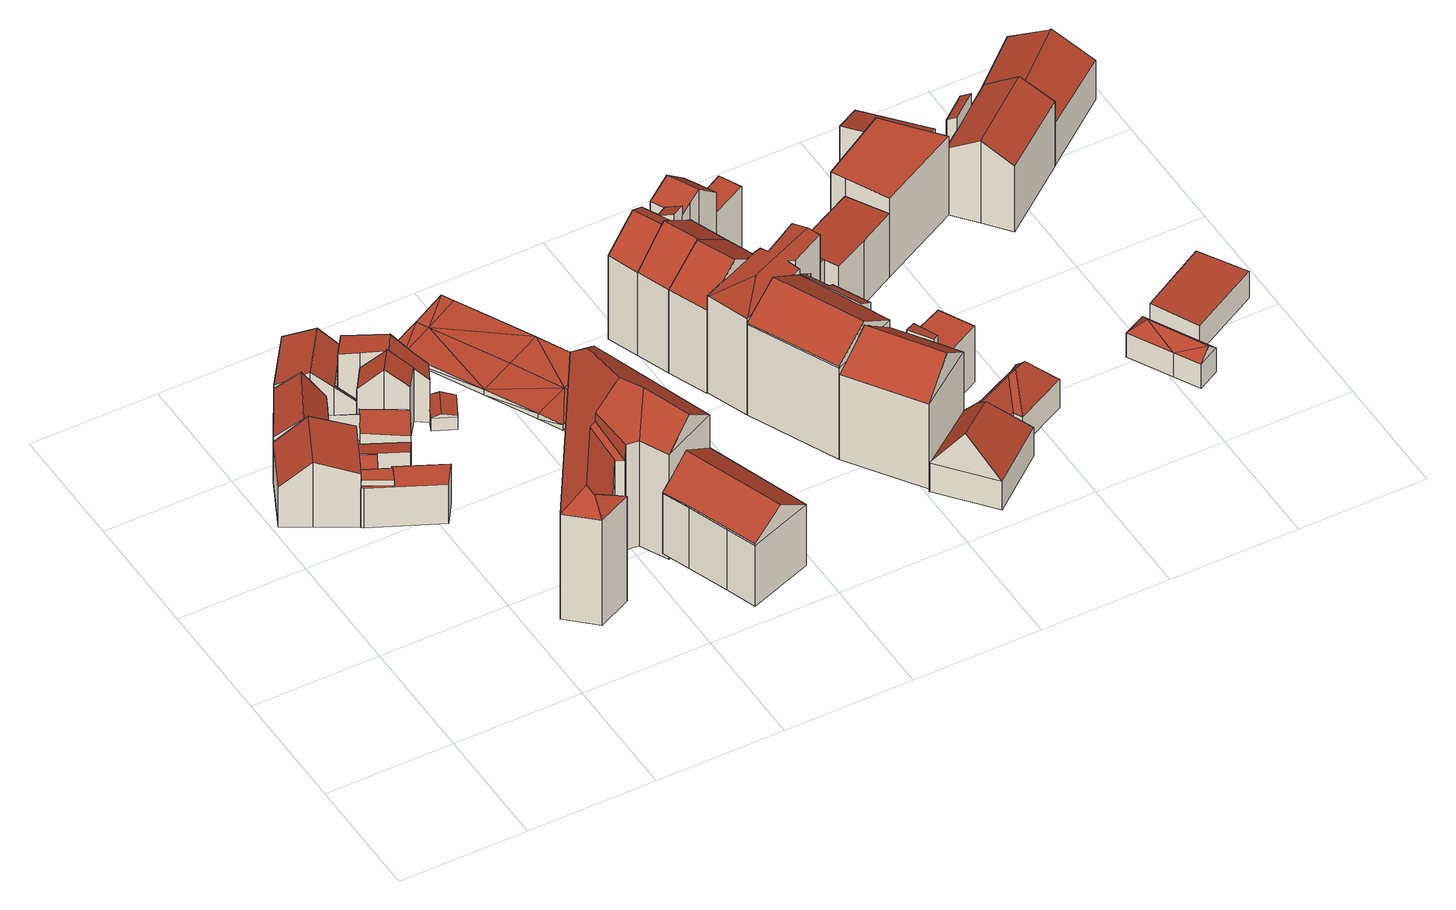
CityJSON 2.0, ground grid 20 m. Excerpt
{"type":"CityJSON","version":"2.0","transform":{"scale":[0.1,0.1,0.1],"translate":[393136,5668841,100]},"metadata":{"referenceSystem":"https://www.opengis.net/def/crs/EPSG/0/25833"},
"CityObjects":{
"building1":{"type":"Building","attributes":{"Gemeindeschluessel":14627140,"Geometrietyp2DReferenz":"3000","function":"31001_9998","roofType":"9999"},"children":["building1-1","building1-2","building1-3","building1-4"]},
"building1-1":{"type":"BuildingPart","attributes":{"Dachtyp_tdc":"tdcPolyFlatRoof","Dachneigung":0,"QualitaetDacherkennung":2,"Geometrietyp2DReferenz":"3000","roofType":"1000","measuredHeight":7.24},"parents":["building1"],"geometry":[{"type":"MultiSurface","lod":"2","boundaries":[[[0,1,2,3]],[[4,5,6,7]],[[5,8,9,6]],[[8,10,11,9]],[[10,0,3,11]],[[10,8,5,4,12,13,1,0]],[[3,2,14,15,7,6,9,11]],[[14,2,1,13]],[[15,14,13,12]],[[7,15,12,4]]],"semantics":{"surfaces":[{"type":"WallSurface"},{"type":"RoofSurface"},{"type":"GroundSurface"},{"type":"ClosureSurface"}],"values":[0,0,0,0,0,1,2,3,3,3]}}]},
"building1-2":{"type":"BuildingPart","attributes":{"Dachtyp_tdc":"tdcGableRoof","Dachneigung":17.46,"QualitaetDacherkennung":54,"Geometrietyp2DReferenz":"3000","roofType":"3100","measuredHeight":11.96},"parents":["building1"],"geometry":[{"type":"MultiSurface","lod":"2","boundaries":[[[16,17,18,2,1]],[[17,19,20,18]],[[19,21,22,20]],[[21,23,24,22]],[[23,25,26,27,24]],[[28,29,30,31,32,33]],[[23,21,19,17]],[[17,16,29,28,25,23]],[[31,14,2,18,20,22,24,27,32]],[[1,13,34,30,29,16]],[[1,2,14,13]],[[14,31,30,34,13]],[[33,26,25,28]],[[33,32,27,26]]],"semantics":{"surfaces":[{"type":"WallSurface"},{"type":"RoofSurface"},{"type":"GroundSurface"},{"type":"ClosureSurface"}],"values":[0,0,0,0,0,0,1,1,2,0,3,3,0,3]}}]},
"building1-3":{"type":"BuildingPart","attributes":{"Dachtyp_tdc":"tdcPolyFlatRoof","Dachneigung":24.38,"QualitaetDacherkennung":27,"Geometrietyp2DReferenz":"3000","roofType":"2100","measuredHeight":4.62},"parents":["building1"],"geometry":[{"type":"MultiSurface","lod":"2","boundaries":[[[26,35,36,27]],[[35,37,38,36]],[[37,33,32,38]],[[37,35,26,33]],[[32,27,36,38]],[[27,32,33,26]]],"semantics":{"surfaces":[{"type":"WallSurface"},{"type":"RoofSurface"},{"type":"GroundSurface"},{"type":"ClosureSurface"}],"values":[0,0,0,1,2,3]}}]},
"building1-4":{"type":"BuildingPart","attributes":{"Dachtyp_tdc":"tdcPolyFlatRoof","Dachneigung":0,"QualitaetDacherkennung":4,"Geometrietyp2DReferenz":"3000","roofType":"1000","measuredHeight":8.22},"parents":["building1"],"geometry":[{"type":"MultiSurface","lod":"2","boundaries":[[[30,39,4,7,31]],[[34,40,39,30]],[[31,7,15,14]],[[12,4,39,40]],[[12,15,7,4]],[[13,12,40,34]],[[13,14,15,12]],[[14,13,34,30,31]]],"semantics":{"surfaces":[{"type":"WallSurface"},{"type":"RoofSurface"},{"type":"GroundSurface"},{"type":"ClosureSurface"}],"values":[0,1,2,0,3,0,3,3]}}]},
"building2":{"type":"Building","attributes":{"Gemeindeschluessel":14627140,"Geometrietyp2DReferenz":"3000","function":"31001_9998","roofType":"9999"},"children":["building2-1","building2-2","building2-3","building2-4"]},
"building2-1":{"type":"BuildingPart","attributes":{"Dachtyp_tdc":"tdcPolyFlatRoof","Dachneigung":9.77,"QualitaetDacherkennung":49,"Geometrietyp2DReferenz":"3000","roofType":"2100","measuredHeight":3.52},"parents":["building2"],"geometry":[{"type":"MultiSurface","lod":"2","boundaries":[[[41,42,43,44]],[[42,45,46,43]],[[45,47,48,46]],[[49,41,44,50,51]],[[49,52,47,45,42,41]],[[44,43,46,48,50]],[[51,52,49]],[[50,48,47,52,51]]],"semantics":{"surfaces":[{"type":"WallSurface"},{"type":"RoofSurface"},{"type":"GroundSurface"},{"type":"ClosureSurface"}],"values":[0,0,0,0,1,2,0,3]}}]},
"building2-2":{"type":"BuildingPart","attributes":{"Dachtyp_tdc":"tdcPolyFlatRoof","Dachneigung":42.64,"QualitaetDacherkennung":54,"Geometrietyp2DReferenz":"3000","roofType":"2100","measuredHeight":4.73},"parents":["building2"],"geometry":[{"type":"MultiSurface","lod":"2","boundaries":[[[53,51,50,54]],[[55,56,57,48,47]],[[55,52,51,53,56]],[[57,54,50,48]],[[53,54,57,56]],[[47,52,55]],[[48,50,51,52,47]]],"semantics":{"surfaces":[{"type":"WallSurface"},{"type":"RoofSurface"},{"type":"GroundSurface"},{"type":"ClosureSurface"}],"values":[0,0,1,2,3,0,3]}}]},
"building2-3":{"type":"BuildingPart","attributes":{"Dachtyp_tdc":"tdcPolyFlatRoof","Dachneigung":10.28,"QualitaetDacherkennung":64,"Geometrietyp2DReferenz":"3000","roofType":"2100","measuredHeight":3.56},"parents":["building2"],"geometry":[{"type":"MultiSurface","lod":"2","boundaries":[[[58,59,60,61]],[[59,62,63,60]],[[64,65,66,67]],[[65,58,61,66]],[[65,64,62,59,58]],[[61,60,63,67,66]],[[64,67,63,62]]],"semantics":{"surfaces":[{"type":"WallSurface"},{"type":"RoofSurface"},{"type":"GroundSurface"},{"type":"ClosureSurface"}],"values":[0,0,0,0,1,2,3]}}]},
"building2-4":{"type":"BuildingPart","attributes":{"Dachtyp_tdc":"tdcGableRoof","Dachneigung":52.67,"QualitaetDacherkennung":51,"Geometrietyp2DReferenz":"3000","roofType":"3100","measuredHeight":10.28},"parents":["building2"],"geometry":[{"type":"MultiSurface","lod":"2","boundaries":[[[68,69,70,63,62]],[[69,71,72,70]],[[71,73,74,72]],[[73,75,76,74]],[[75,77,53,54,76]],[[78,79,64,67,57,56]],[[75,73,71,69]],[[69,68,79,78,77,75]],[[67,63,70,72,74,76,54,57]],[[68,62,64,79]],[[62,63,67,64]],[[78,56,53,77]],[[56,57,54,53]]],"semantics":{"surfaces":[{"type":"WallSurface"},{"type":"RoofSurface"},{"type":"GroundSurface"},{"type":"ClosureSurface"}],"values":[0,0,0,0,0,0,1,1,2,0,3,0,3]}}]},
"building3":{"type":"Building","attributes":{"Gemeindeschluessel":14627140,"Geometrietyp2DReferenz":"3000","function":"31001_9998","roofType":"9999"},"children":["building3-1","building3-2","building3-3","building3-4"]},
"building3-1":{"type":"BuildingPart","attributes":{"Dachtyp_tdc":"tdcGableRoof","Dachneigung":10.88,"QualitaetDacherkennung":30,"Geometrietyp2DReferenz":"3000","roofType":"3100","measuredHeight":2.95},"parents":["building3"],"geometry":[{"type":"MultiSurface","lod":"2","boundaries":[[[80,81,82,83]],[[81,84,85,82]],[[86,87,88,89]],[[87,80,83,88]],[[90,91,92,93]],[[94,95,92,91,86]],[[81,95,94,84]],[[80,93,92,95,81]],[[84,94,86]],[[87,90,93,80]],[[86,91,90,87]],[[83,82,85,89,88]],[[89,85,84,86]]],"semantics":{"surfaces":[{"type":"WallSurface"},{"type":"RoofSurface"},{"type":"GroundSurface"},{"type":"ClosureSurface"}],"values":[0,0,0,0,1,1,0,0,0,0,0,2,3]}}]},
"building3-2":{"type":"BuildingPart","attributes":{"Dachtyp_tdc":"tdcGableRoof","Dachneigung":44.56,"QualitaetDacherkennung":71,"Geometrietyp2DReferenz":"3000","roofType":"3100","measuredHeight":12.9},"parents":["building3"],"geometry":[{"type":"MultiSurface","lod":"2","boundaries":[[[96,97,98,99,100]],[[97,101,102,98]],[[101,103,104,105,102]],[[106,107,108,109,110]],[[101,97,96,111,112,113]],[[113,114,107,106,103,101]],[[108,115,116,99,98,102,105,109]],[[117,114,113]],[[115,108,107,114,117]],[[96,100,111]],[[112,117,113]],[[100,99,116,112,111]],[[116,115,117,112]],[[106,110,104,103]],[[110,109,105,104]]],"semantics":{"surfaces":[{"type":"WallSurface"},{"type":"RoofSurface"},{"type":"GroundSurface"},{"type":"ClosureSurface"}],"values":[0,0,0,0,1,1,2,0,3,0,0,3,3,0,3]}}]},
"building3-3":{"type":"BuildingPart","attributes":{"Dachtyp_tdc":"tdcGableRoof","Dachneigung":10.9,"QualitaetDacherkennung":34,"Geometrietyp2DReferenz":"3000","roofType":"3100","measuredHeight":12.72},"parents":["building3"],"geometry":[{"type":"MultiSurface","lod":"2","boundaries":[[[118,119,120,85,84]],[[119,100,99,120]],[[121,108,107]],[[121,122,123,124,108]],[[125,126,127,128,129]],[[126,130,131,127]],[[130,132,86,89,131]],[[126,125,122,121,114,117,112,133]],[[133,111,100,119,118,132,130,126]],[[85,120,99,116,115,108,124,128,127,131,89]],[[112,111,133]],[[116,99,100,111,112]],[[121,107,114]],[[107,108,115,117,114]],[[117,115,116,112]],[[129,123,122,125]],[[129,128,124,123]],[[118,84,86,132]],[[84,85,89,86]]],"semantics":{"surfaces":[{"type":"WallSurface"},{"type":"RoofSurface"},{"type":"GroundSurface"},{"type":"ClosureSurface"}],"values":[0,0,0,0,0,0,0,1,1,2,0,3,0,3,3,0,3,0,3]}}]},
"building3-4":{"type":"BuildingPart","attributes":{"Dachtyp_tdc":"tdcGableRoof","Dachneigung":26.12,"QualitaetDacherkennung":56,"Geometrietyp2DReferenz":"3000","roofType":"3100","measuredHeight":12.32},"parents":["building3"],"geometry":[{"type":"MultiSurface","lod":"2","boundaries":[[[134,110,109,135]],[[104,136,137,105]],[[136,138,139,137]],[[138,140,141,139]],[[140,142,143,141]],[[142,144,145,143]],[[144,129,128,145]],[[123,134,135,124]],[[144,142,140,138]],[[138,136,104,110,134,123,129,144]],[[135,109,105,137,139,141,143,145,128,124]],[[104,105,109,110]],[[123,124,128,129]]],"semantics":{"surfaces":[{"type":"WallSurface"},{"type":"RoofSurface"},{"type":"GroundSurface"},{"type":"ClosureSurface"}],"values":[0,0,0,0,0,0,0,0,1,1,2,3,3]}}]},
"building4":{"type":"Building","attributes":{"Dachtyp_tdc":"tdcFreeFormRoof","Gemeindeschluessel":14627140,"Dachneigung":38.53,"QualitaetDacherkennung":5,"Geometrietyp2DReferenz":"3000","function":"31001_9998","roofType":"5000","measuredHeight":24.95},"geometry":[{"type":"MultiSurface","lod":"2","boundaries":[[[146,147,148,149]],[[147,150,151,148]],[[150,152,153,151]],[[152,154,155,153]],[[154,156,157,155]],[[156,158,159,157]],[[158,160,161,159]],[[160,162,163,161]],[[162,164,165,163]],[[164,166,167,165]],[[166,168,169,167]],[[168,146,149,169]],[[170,168,166]],[[171,172,173,174,175,170,166,164]],[[176,177,171,164,162]],[[176,162,160]],[[177,176,160,158]],[[172,171,177,158,156]],[[173,172,156,154]],[[174,173,154,152]],[[178,175,174,152,150]],[[179,178,150,147]],[[179,147,146]],[[170,175,178,179,146,168]],[[149,148,151,153,155,157,159,161,163,165,167,169]]],"semantics":{"surfaces":[{"type":"WallSurface"},{"type":"RoofSurface"},{"type":"GroundSurface"}],"values":[0,0,0,0,0,0,0,0,0,0,0,0,1,1,1,1,1,1,1,1,1,1,0,1,2]}}]},
"building5":{"type":"Building","attributes":{"Dachtyp_tdc":"tdcGableRoof","Gemeindeschluessel":14627140,"Dachneigung":34.41,"QualitaetDacherkennung":63,"Geometrietyp2DReferenz":"3000","function":"31001_9998","roofType":"3100","measuredHeight":15.01},"geometry":[{"type":"MultiSurface","lod":"2","boundaries":[[[180,181,182,183]],[[181,184,185,182]],[[184,186,187,185]],[[186,188,189,187]],[[188,190,191,189]],[[190,192,193,191]],[[192,180,183,193]],[[192,194,195,196]],[[197,198,199,200,201,195,194]],[[180,196,195,201,181]],[[181,201,200,184]],[[184,200,199,186]],[[186,199,198,188]],[[188,198,197,190]],[[190,197,194,192]],[[192,196,180]],[[183,182,185,187,189,191,193]]],"semantics":{"surfaces":[{"type":"WallSurface"},{"type":"RoofSurface"},{"type":"GroundSurface"}],"values":[0,0,0,0,0,0,0,1,1,0,0,0,0,0,0,0,2]}}]},
"building6":{"type":"Building","attributes":{"name":"Johannesbrücke","BodenHoehe":102.74,"gemHoehe":0,"BauwerkHoehe":1,"Breite":12.5,"Gemeindeschluessel":"14627140","Geometrietyp2DReferenz":"3000","function":"53001_1800","measuredHeight":1},"geometry":[{"type":"MultiSurface","lod":"2","boundaries":[[[202,203,204]],[[204,203,205]],[[203,206,207]],[[203,207,205]],[[206,208,207]],[[207,208,209]],[[208,210,209]],[[209,210,211]],[[212,213,202]],[[202,213,203]],[[213,214,203]],[[203,214,206]],[[214,215,208]],[[214,208,206]],[[215,216,208]],[[208,216,210]],[[210,216,217]],[[210,217,218]],[[216,215,219]],[[216,219,217]],[[215,214,220]],[[215,220,219]],[[214,213,221]],[[214,221,220]],[[213,212,222]],[[213,222,221]],[[212,202,223]],[[212,223,222]],[[211,218,224]],[[202,204,225]],[[202,225,223]],[[204,205,226]],[[204,226,225]],[[205,207,227]],[[205,227,226]],[[207,209,228]],[[207,228,227]],[[209,211,224]],[[209,224,228]],[[211,210,218]],[[225,229,223]],[[226,229,225]],[[227,230,229]],[[226,227,229]],[[227,231,230]],[[228,231,227]],[[228,218,231]],[[224,218,228]],[[223,221,222]],[[229,221,223]],[[229,220,221]],[[230,220,229]],[[231,219,220]],[[230,231,220]],[[231,217,219]],[[218,217,231]]],"semantics":{"surfaces":[{"type":"RoofSurface"},{"type":"WallSurface"},{"type":"GroundSurface"}],"values":[0,0,0,0,0,0,0,0,0,0,0,0,0,0,0,0,1,1,1,1,1,1,1,1,1,1,1,1,1,1,1,1,1,1,1,1,1,1,1,1,2,2,2,2,2,2,2,2,2,2,2,2,2,2,2,2]}}]},
"building7":{"type":"Building","attributes":{"Dachtyp_tdc":"tdcGableRoof","Gemeindeschluessel":14627140,"Dachneigung":36.51,"QualitaetDacherkennung":78,"Geometrietyp2DReferenz":"3000","function":"31001_9998","roofType":"3100","measuredHeight":19.96},"geometry":[{"type":"MultiSurface","lod":"2","boundaries":[[[232,233,234,235]],[[233,236,237,234]],[[236,238,239,237]],[[238,232,235,239]],[[236,233,240]],[[232,238,241]],[[233,232,241,240]],[[238,236,240,241]],[[235,234,237,239]]],"semantics":{"surfaces":[{"type":"WallSurface"},{"type":"RoofSurface"},{"type":"GroundSurface"}],"values":[0,0,0,0,0,0,1,1,2]}}]},
"building8":{"type":"Building","attributes":{"Dachtyp_tdc":"tdcFreeFormRoof","Gemeindeschluessel":14627140,"Dachneigung":36.68,"QualitaetDacherkennung":78,"Geometrietyp2DReferenz":"3000","function":"31001_9998","roofType":"5000","measuredHeight":19.97},"geometry":[{"type":"MultiSurface","lod":"2","boundaries":[[[232,238,239,235]],[[238,242,243,239]],[[242,244,245,243]],[[244,246,247,245]],[[246,232,235,247]],[[244,242,238,248,249]],[[246,249,248,232]],[[238,232,248]],[[246,244,249]],[[235,239,243,245,247]]],"semantics":{"surfaces":[{"type":"WallSurface"},{"type":"RoofSurface"},{"type":"GroundSurface"}],"values":[0,0,0,0,0,1,1,0,0,2]}}]},
"building9":{"type":"Building","attributes":{"Gemeindeschluessel":14627140,"Geometrietyp2DReferenz":"3000","function":"31001_9998","roofType":"9999"},"children":["building9-1","building9-2"]},
"building9-1":{"type":"BuildingPart","attributes":{"Dachtyp_tdc":"tdcPolyFlatRoof","Dachneigung":30.11,"QualitaetDacherkennung":50,"Geometrietyp2DReferenz":"3000","roofType":"2100","measuredHeight":17},"parents":["building9"],"geometry":[{"type":"MultiSurface","lod":"2","boundaries":[[[250,251,252,253,254]],[[251,255,256,252]],[[255,257,258,256]],[[257,259,260,258]],[[259,261,262,260]],[[261,263,264,265,262]],[[261,259,257,255,251,250,263]],[[265,253,252,256,258,260,262]],[[250,254,264,263]],[[254,253,265,264]]],"semantics":{"surfaces":[{"type":"WallSurface"},{"type":"RoofSurface"},{"type":"GroundSurface"},{"type":"ClosureSurface"}],"values":[0,0,0,0,0,0,1,2,0,3]}}]},
"building9-2":{"type":"BuildingPart","attributes":{"Dachtyp_tdc":"tdcGableRoof","Dachneigung":34.79,"QualitaetDacherkennung":46,"Geometrietyp2DReferenz":"3000","roofType":"3100","measuredHeight":20.94},"parents":["building9"],"geometry":[{"type":"MultiSurface","lod":"2","boundaries":[[[266,254,253,267]],[[264,268,269,265]],[[268,270,271,269]],[[270,266,267,271]],[[272,273,274,275]],[[254,274,273,276,277,264]],[[264,277,276,268]],[[268,276,273,272,270]],[[266,275,274,254]],[[270,272,275,266]],[[267,253,265,269,271]],[[265,253,254,264]]],"semantics":{"surfaces":[{"type":"WallSurface"},{"type":"RoofSurface"},{"type":"GroundSurface"},{"type":"ClosureSurface"}],"values":[0,0,0,0,1,1,0,0,0,0,2,3]}}]},
"building10":{"type":"Building","attributes":{"Dachtyp_tdc":"tdcFreeFormRoof","Gemeindeschluessel":14627140,"Dachneigung":10.05,"QualitaetDacherkennung":30,"Geometrietyp2DReferenz":"3000","function":"31001_9998","roofType":"5000","measuredHeight":18.38},"geometry":[{"type":"MultiSurface","lod":"2","boundaries":[[[278,279,280,281]],[[279,282,283,280]],[[282,284,285,283]],[[284,286,287,285]],[[286,288,289,287]],[[288,290,291,289]],[[290,292,293,291]],[[292,294,295,293]],[[294,296,253,295]],[[296,297,267,253]],[[297,278,281,267]],[[298,299,297]],[[298,297,296,294,292,290,288,300]],[[300,286,284,282,279,278,299,298]],[[288,286,300]],[[278,297,299]],[[281,280,283,285,287,289,291,293,295,253,267]]],"semantics":{"surfaces":[{"type":"WallSurface"},{"type":"RoofSurface"},{"type":"GroundSurface"}],"values":[0,0,0,0,0,0,0,0,0,0,0,1,1,1,0,0,2]}}]},
"building11":{"type":"Building","attributes":{"Dachtyp_tdc":"tdcFreeFormRoof","Gemeindeschluessel":14627140,"Dachneigung":38.14,"QualitaetDacherkennung":73,"Geometrietyp2DReferenz":"3000","function":"31001_9998","roofType":"5000","measuredHeight":20.15},"geometry":[{"type":"MultiSurface","lod":"2","boundaries":[[[301,302,303,269]],[[302,304,305,303]],[[304,306,307,305]],[[306,308,271,307]],[[308,301,269,271]],[[306,309,310,308]],[[309,304,302,301,310]],[[306,304,309]],[[301,308,310]],[[269,303,305,307,271]]],"semantics":{"surfaces":[{"type":"WallSurface"},{"type":"RoofSurface"},{"type":"GroundSurface"}],"values":[0,0,0,0,0,1,1,0,0,2]}}]},
"building12":{"type":"Building","attributes":{"Gemeindeschluessel":14627140,"Geometrietyp2DReferenz":"3000","function":"31001_9998","roofType":"9999"},"children":["building12-1","building12-2","building12-3","building12-4"]},
"building12-1":{"type":"BuildingPart","attributes":{"Dachtyp_tdc":"tdcGableRoof","Dachneigung":42.57,"QualitaetDacherkennung":67,"Geometrietyp2DReferenz":"3000","roofType":"3100","measuredHeight":19.32},"parents":["building12"],"geometry":[{"type":"MultiSurface","lod":"2","boundaries":[[[311,312,313,314]],[[312,315,316,313]],[[315,317,318,316]],[[317,319,320,321,318]],[[322,323,324,325,326]],[[323,327,237,324]],[[327,328,329,237]],[[323,322,319,317,315]],[[315,312,311,328,327,323]],[[314,313,316,318,321,325,324,237,329]],[[322,326,320,319]],[[326,325,321,320]],[[314,329,328,311]]],"semantics":{"surfaces":[{"type":"WallSurface"},{"type":"RoofSurface"},{"type":"GroundSurface"},{"type":"ClosureSurface"}],"values":[0,0,0,0,0,0,0,1,1,2,0,3,3]}}]},
"building12-2":{"type":"BuildingPart","attributes":{"Dachtyp_tdc":"tdcGableRoof","Dachneigung":32.72,"QualitaetDacherkennung":60,"Geometrietyp2DReferenz":"3000","roofType":"3100","measuredHeight":19.18},"parents":["building12"],"geometry":[{"type":"MultiSurface","lod":"2","boundaries":[[[330,331,332,333]],[[331,334,234,332]],[[334,335,336,234]],[[335,337,338,336]],[[337,339,340,338]],[[339,341,342,343,340]],[[337,335,334,331]],[[331,330,344,341,339,337]],[[333,332,234,336,338,340,343]],[[344,342,341]],[[330,333,343,342,344]]],"semantics":{"surfaces":[{"type":"WallSurface"},{"type":"RoofSurface"},{"type":"GroundSurface"},{"type":"ClosureSurface"}],"values":[0,0,0,0,0,0,1,1,2,0,3]}}]},
"building12-3":{"type":"BuildingPart","attributes":{"Dachtyp_tdc":"tdcPolyFlatRoof","Dachneigung":0,"QualitaetDacherkennung":45,"Geometrietyp2DReferenz":"3000","roofType":"1000","measuredHeight":11.68},"parents":["building12"],"geometry":[{"type":"MultiSurface","lod":"2","boundaries":[[[345,346,347,348]],[[346,326,325,347]],[[320,345,348,321]],[[320,326,346,345]],[[348,347,325,321]],[[321,325,326,320]]],"semantics":{"surfaces":[{"type":"WallSurface"},{"type":"RoofSurface"},{"type":"GroundSurface"},{"type":"ClosureSurface"}],"values":[0,0,0,1,2,3]}}]},
"building12-4":{"type":"BuildingPart","attributes":{"Dachtyp_tdc":"tdcPolyFlatRoof","Dachneigung":32.92,"QualitaetDacherkennung":58,"Geometrietyp2DReferenz":"3000","roofType":"2100","measuredHeight":19.43},"parents":["building12"],"geometry":[{"type":"MultiSurface","lod":"2","boundaries":[[[342,349,311,314,343]],[[350,351,330,333,329,328]],[[351,350,349,342,344]],[[343,314,329,333]],[[328,311,349,350]],[[328,329,314,311]],[[344,330,351]],[[342,343,333,330,344]]],"semantics":{"surfaces":[{"type":"WallSurface"},{"type":"RoofSurface"},{"type":"GroundSurface"},{"type":"ClosureSurface"}],"values":[0,0,1,2,0,3,0,3]}}]},
"building13":{"type":"Building","attributes":{"Dachtyp_tdc":"tdcFreeFormRoof","Gemeindeschluessel":14627140,"Dachneigung":54.13,"QualitaetDacherkennung":7,"Geometrietyp2DReferenz":"3000","function":"31001_9998","roofType":"5000","measuredHeight":12.39},"geometry":[{"type":"MultiSurface","lod":"2","boundaries":[[[352,353,354,355]],[[353,356,357,354]],[[356,358,359,357]],[[358,360,361,359]],[[360,362,363,361]],[[362,364,365,363]],[[364,366,367,365]],[[366,368,369,367]],[[368,370,371,369]],[[370,372,373,371]],[[372,352,355,373]],[[374,375,372,370]],[[376,374,370,368]],[[377,378,379,376,368,366]],[[380,377,366,364]],[[381,380,364,362]],[[382,381,362,360]],[[382,360,358]],[[378,377,380,381,382,358,356]],[[379,378,356,353]],[[375,374,376,379,353,352]],[[375,352,372]],[[355,354,357,359,361,363,365,367,369,371,373]]],"semantics":{"surfaces":[{"type":"WallSurface"},{"type":"RoofSurface"},{"type":"GroundSurface"}],"values":[0,0,0,0,0,0,0,0,0,0,0,1,1,1,1,1,1,1,1,1,1,0,2]}}]},
"building14":{"type":"Building","attributes":{"Gemeindeschluessel":14627140,"Geometrietyp2DReferenz":"3000","function":"31001_9998","roofType":"9999"},"children":["building14-1","building14-2"]},
"building14-1":{"type":"BuildingPart","attributes":{"Dachtyp_tdc":"tdcPolyFlatRoof","Dachneigung":9.99,"QualitaetDacherkennung":52,"Geometrietyp2DReferenz":"3000","roofType":"2100","measuredHeight":16.3},"parents":["building14"],"geometry":[{"type":"MultiSurface","lod":"2","boundaries":[[[383,384,385,386,387]],[[384,388,389,385]],[[388,390,391,392,389]],[[388,384,383,390]],[[392,386,385,389]],[[387,391,390,383]],[[387,386,392,391]]],"semantics":{"surfaces":[{"type":"WallSurface"},{"type":"RoofSurface"},{"type":"GroundSurface"},{"type":"ClosureSurface"}],"values":[0,0,0,1,2,0,3]}}]},
"building14-2":{"type":"BuildingPart","attributes":{"Dachtyp_tdc":"tdcPolyFlatRoof","Dachneigung":0,"QualitaetDacherkennung":50,"Geometrietyp2DReferenz":"3000","roofType":"1000","measuredHeight":10.39},"parents":["building14"],"geometry":[{"type":"MultiSurface","lod":"2","boundaries":[[[393,394,395,396]],[[394,397,398,395]],[[397,387,386,398]],[[391,399,400,392]],[[399,393,396,400]],[[399,391,387,397,394,393]],[[396,395,398,386,392,400]],[[392,386,387,391]]],"semantics":{"surfaces":[{"type":"WallSurface"},{"type":"RoofSurface"},{"type":"GroundSurface"},{"type":"ClosureSurface"}],"values":[0,0,0,0,0,1,2,3]}}]},
"building15":{"type":"Building","attributes":{"Gemeindeschluessel":14627140,"Geometrietyp2DReferenz":"3000","function":"31001_9998","roofType":"9999"},"children":["building15-1","building15-2","building15-3"]},
"building15-1":{"type":"BuildingPart","attributes":{"Dachtyp_tdc":"tdcPolyFlatRoof","Dachneigung":4.51,"QualitaetDacherkennung":45,"Geometrietyp2DReferenz":"3000","roofType":"2100","measuredHeight":11.7},"parents":["building15"],"geometry":[{"type":"MultiSurface","lod":"2","boundaries":[[[401,402,403,404,405]],[[402,406,407,403]],[[406,408,409,407]],[[408,410,411,409]],[[408,406,402,401,410]],[[411,404,403,407,409]],[[405,410,401]],[[405,404,411,410]]],"semantics":{"surfaces":[{"type":"WallSurface"},{"type":"RoofSurface"},{"type":"GroundSurface"},{"type":"ClosureSurface"}],"values":[0,0,0,0,1,2,0,3]}}]},
"building15-2":{"type":"BuildingPart","attributes":{"Dachtyp_tdc":"tdcPolyFlatRoof","Dachneigung":0,"QualitaetDacherkennung":73,"Geometrietyp2DReferenz":"3000","roofType":"1000","measuredHeight":14.5},"parents":["building15"],"geometry":[{"type":"MultiSurface","lod":"2","boundaries":[[[412,413,414,415]],[[413,416,417,414]],[[416,418,419,417]],[[418,420,421,422,419]],[[423,424,425,426,427]],[[424,412,415,425]],[[424,423,420,418,416,413,412]],[[415,414,417,419,422,426,425]],[[427,421,420,423]],[[427,426,422,421]]],"semantics":{"surfaces":[{"type":"WallSurface"},{"type":"RoofSurface"},{"type":"GroundSurface"},{"type":"ClosureSurface"}],"values":[0,0,0,0,0,0,1,2,0,3]}}]},
"building15-3":{"type":"BuildingPart","attributes":{"Dachtyp_tdc":"tdcPolyFlatRoof","Dachneigung":3.12,"QualitaetDacherkennung":69,"Geometrietyp2DReferenz":"3000","roofType":"2100","measuredHeight":11.71},"parents":["building15"],"geometry":[{"type":"MultiSurface","lod":"2","boundaries":[[[410,427,426,411]],[[421,428,429,422]],[[428,430,431,429]],[[430,405,404,431]],[[430,428,421,427,410,405]],[[404,411,426,422,429,431]],[[410,411,404,405]],[[422,426,427,421]]],"semantics":{"surfaces":[{"type":"WallSurface"},{"type":"RoofSurface"},{"type":"GroundSurface"},{"type":"ClosureSurface"}],"values":[0,0,0,0,1,2,3,3]}}]},
"building16":{"type":"Building","attributes":{"Dachtyp_tdc":"tdcFreeFormRoof","Gemeindeschluessel":14627140,"Dachneigung":44.79,"QualitaetDacherkennung":10,"Geometrietyp2DReferenz":"3000","function":"31001_9998","roofType":"5000","measuredHeight":6.36},"geometry":[{"type":"MultiSurface","lod":"2","boundaries":[[[432,433,434,435]],[[433,436,437,434]],[[436,438,439,437]],[[438,440,441,439]],[[440,432,435,441]],[[442,440,438]],[[443,440,442]],[[440,443,432]],[[442,438,436]],[[443,442,436,433]],[[443,433,432]],[[435,434,437,439,441]]],"semantics":{"surfaces":[{"type":"WallSurface"},{"type":"RoofSurface"},{"type":"GroundSurface"}],"values":[0,0,0,0,0,1,1,1,0,1,1,2]}}]},
"building17":{"type":"Building","attributes":{"Dachtyp_tdc":"tdcPolyFlatRoof","Gemeindeschluessel":14627140,"Dachneigung":22.31,"QualitaetDacherkennung":61,"Geometrietyp2DReferenz":"3000","function":"31001_9998","roofType":"2100","measuredHeight":11.32},"geometry":[{"type":"MultiSurface","lod":"2","boundaries":[[[444,445,446,447]],[[445,448,449,446]],[[448,450,451,449]],[[450,452,453,451]],[[452,444,447,453]],[[452,450,448,445,444]],[[447,446,449,451,453]]],"semantics":{"surfaces":[{"type":"WallSurface"},{"type":"RoofSurface"},{"type":"GroundSurface"}],"values":[0,0,0,0,0,1,2]}}]},
"building18":{"type":"Building","attributes":{"Dachtyp_tdc":"tdcPolyFlatRoof","Gemeindeschluessel":14627140,"Dachneigung":3.37,"QualitaetDacherkennung":82,"Geometrietyp2DReferenz":"3000","function":"31001_9998","roofType":"2100","measuredHeight":5.35},"geometry":[{"type":"MultiSurface","lod":"2","boundaries":[[[454,455,456,457]],[[455,458,459,456]],[[458,460,461,459]],[[460,454,457,461]],[[460,458,455,454]],[[457,456,459,461]]],"semantics":{"surfaces":[{"type":"WallSurface"},{"type":"RoofSurface"},{"type":"GroundSurface"}],"values":[0,0,0,0,1,2]}}]},
"building19":{"type":"Building","attributes":{"Gemeindeschluessel":14627140,"Geometrietyp2DReferenz":"3000","function":"31001_9998","roofType":"9999"},"children":["building19-1","building19-2"]},
"building19-1":{"type":"BuildingPart","attributes":{"Dachtyp_tdc":"tdcPolyFlatRoof","Dachneigung":32.8,"QualitaetDacherkennung":29,"Geometrietyp2DReferenz":"3000","roofType":"2100","measuredHeight":14.44},"parents":["building19"],"geometry":[{"type":"MultiSurface","lod":"2","boundaries":[[[462,463,464,465]],[[463,466,467,468,464]],[[469,470,471]],[[469,462,465,470]],[[469,466,463,462]],[[465,464,468,470]],[[469,471,467,466]],[[471,470,468,467]]],"semantics":{"surfaces":[{"type":"WallSurface"},{"type":"RoofSurface"},{"type":"GroundSurface"},{"type":"ClosureSurface"}],"values":[0,0,0,0,1,2,0,3]}}]},
"building19-2":{"type":"BuildingPart","attributes":{"Dachtyp_tdc":"tdcGableRoof","Dachneigung":32.06,"QualitaetDacherkennung":39,"Geometrietyp2DReferenz":"3000","roofType":"3100","measuredHeight":15.03},"parents":["building19"],"geometry":[{"type":"MultiSurface","lod":"2","boundaries":[[[472,473,419,474]],[[473,475,417,419]],[[475,471,470,417]],[[467,476,477,468]],[[476,478,479,477]],[[478,480,481,479]],[[480,482,483,481]],[[482,472,474,483]],[[478,476,467,471,475,473,472]],[[472,482,480,478]],[[474,419,417,470,468,477,479,481,483]],[[467,468,470,471]]],"semantics":{"surfaces":[{"type":"WallSurface"},{"type":"RoofSurface"},{"type":"GroundSurface"},{"type":"ClosureSurface"}],"values":[0,0,0,0,0,0,0,0,1,1,2,3]}}]},
"building20":{"type":"Building","attributes":{"Dachtyp_tdc":"tdcFreeFormRoof","Gemeindeschluessel":14627140,"Dachneigung":26.88,"QualitaetDacherkennung":41,"Geometrietyp2DReferenz":"3000","function":"31001_9998","roofType":"5000","measuredHeight":11.05},"geometry":[{"type":"MultiSurface","lod":"2","boundaries":[[[484,485,486,487]],[[485,488,489,486]],[[488,490,491,489]],[[490,492,493,491]],[[492,494,495,493]],[[494,484,487,495]],[[485,484,496,497]],[[497,496,494,492,490,488]],[[484,494,496]],[[488,485,497]],[[487,486,489,491,493,495]]],"semantics":{"surfaces":[{"type":"WallSurface"},{"type":"RoofSurface"},{"type":"GroundSurface"}],"values":[0,0,0,0,0,0,1,1,0,0,2]}}]}
},
"vertices":[
[102,420,90],[99,422,90],[99,422,18],[102,420,18],[151,427,90],[157,439,90],[157,439,18],[151,427,18],[229,404,90],[229,404,18],[206,370,90],[206,370,18],[141,405,90],[102,426,90],[102,426,18],[141,405,18],
[99,422,117],[44,455,137],[44,455,18],[3,479,91],[3,479,18],[42,560,91],[42,560,18],[84,538,137],[84,538,18],[141,508,117],[141,508,64],[141,508,18],[132,489,117],[111,446,117],[111,446,100],[111,446,18],[132,489,18],[132,489,54],[102,426,100],
[166,495,63],[166,495,18],[157,477,54],[157,477,18],
[151,427,100],[141,405,100],
[248,548,65],[227,510,57],[227,510,29],[248,548,29],[170,547,58],[170,547,29],[178,563,61],[178,563,29],[189,583,65],[189,583,29],[189,583,55],[185,576,63],
[151,606,52],[151,606,29],[178,563,77],[139,582,77],[139,582,29],
[207,475,65],[166,495,65],[166,495,29],[207,475,29],[110,524,65],[110,524,29],[121,546,60],[220,496,60],[220,496,29],[121,546,29],
[110,524,85],[78,541,132],[78,541,29],[42,560,99],[42,560,29],[90,642,101],[90,642,29],[122,623,132],[122,623,29],[151,606,88],[139,582,88],[121,546,86],
[315,535,31],[282,550,31],[282,550,8],[315,535,8],[289,566,31],[289,566,8],[302,593,31],[333,571,31],[333,571,8],[302,593,8],[333,571,34],[315,584,38],[295,544,38],[315,535,34],[289,566,32],[282,550,32],
[271,578,107],[248,548,107],[248,548,8],[271,578,8],[271,578,106],[218,566,137],[218,566,8],[186,585,101],[186,585,79],[186,585,8],[188,587,101],[211,620,101],[211,620,8],[188,587,8],[188,587,79],[253,591,126],[244,597,135],[242,599,137],[240,600,135],[242,599,8],[244,597,8],[242,599,135],
[289,566,86],[271,579,106],[271,579,8],[211,620,128],[187,638,122],[187,638,105],[187,638,8],[209,668,123],[261,625,136],[261,625,8],[209,668,8],[209,668,105],[285,605,107],[285,605,8],[302,593,89],[244,597,136],
[162,603,105],[162,603,8],[160,600,105],[160,600,8],[132,617,132],[132,617,8],[90,642,107],[90,642,8],[147,720,108],[147,720,8],[184,688,132],[184,688,8],
[521,212,199],[434,171,199],[434,171,6],[521,212,6],[413,215,199],[413,215,6],[393,217,199],[393,217,6],[377,190,199],[377,190,6],[365,198,199],[365,198,6],[329,140,199],[329,140,6],[344,128,199],[344,128,6],[291,103,199],[291,103,6],[248,142,199],[248,142,6],[420,414,199],[420,414,6],[454,409,199],[454,409,6],[434,390,219],[293,148,227],[354,245,227],[363,247,232],[372,261,232],[422,285,255],[296,134,220],[295,135,220],[448,265,241],[478,191,237],
[577,48,139],[477,12,139],[477,12,28],[577,48,28],[460,59,139],[460,59,28],[437,122,139],[437,122,28],[421,165,139],[421,165,28],[434,171,139],[434,171,28],[521,212,139],[521,212,28],[470,188,178],[526,29,178],[577,48,140],[434,171,151],[421,165,141],[437,122,142],[460,59,142],[477,12,143],
[357,721,37],[366,703,37],[413,750,37],[422,732,37],[426,587,37],[482,615,37],[465,508,37],[521,536,37],[483,473,37],[539,500,37],[301,693,37],[311,675,37],[370,559,37],[409,481,37],[427,445,37],[427,445,27],[483,473,27],[409,481,27],[370,559,27],[311,675,27],[301,693,27],[357,721,27],[539,500,27],[413,750,27],[422,732,27],[482,615,27],[521,536,27],[366,703,27],[426,587,27],[465,508,27],
[602,464,189],[583,515,189],[583,515,36],[602,464,36],[697,570,189],[697,570,36],[719,512,189],[719,512,36],[640,543,236],[661,488,236],
[741,455,190],[741,455,36],[726,446,203],[726,446,36],[627,403,189],[627,403,36],[660,487,236],[685,428,236],
[762,387,206],[781,391,195],[781,391,38],[762,387,38],[762,387,205],[772,387,200],[772,387,38],[788,353,200],[788,353,38],[796,357,195],[796,357,38],[823,301,195],[823,301,38],[803,292,208],[803,292,205],[803,292,38],
[651,337,205],[651,337,38],[822,248,205],[822,248,38],[715,199,205],[715,199,38],[715,199,209],[768,224,247],[706,362,247],[651,337,208],[822,248,206],[803,292,206],
[627,403,216],[726,446,216],[726,446,38],[627,403,38],[736,449,216],[736,449,38],[741,436,218],[741,436,38],[797,469,217],[797,469,38],[815,436,219],[815,436,38],[818,430,218],[818,430,38],[765,403,217],[765,403,38],[754,406,219],[754,406,38],[762,387,215],[651,337,215],[701,400,221],[628,401,216],[809,447,221],
[822,248,192],[859,192,193],[859,192,38],[883,154,194],[883,154,38],[791,87,194],[791,87,38],[715,199,194],[838,121,240],[769,224,240],
[667,586,211],[656,608,211],[656,608,36],[667,586,36],[692,625,229],[692,625,36],[729,644,191],[729,644,36],[737,630,191],[737,630,153],[737,630,36],[753,598,191],[716,579,229],[716,579,36],[753,598,36],[753,598,153],[697,570,220],[679,561,211],[679,561,36],
[661,552,215],[639,542,228],[639,542,36],[661,552,36],[583,515,188],[565,563,190],[565,563,36],[618,589,228],[618,589,36],[638,599,216],[638,599,36],[649,577,216],[649,577,213],[649,577,36],[651,573,216],
[793,660,153],[809,626,153],[809,626,36],[793,660,36],
[667,586,213],[679,561,230],[661,552,230],
[791,87,86],[883,154,86],[883,154,34],[791,87,34],[892,150,86],[892,150,34],[977,190,86],[977,190,34],[990,198,86],[990,198,34],[1026,143,86],[1026,143,34],[945,103,86],[945,103,34],[939,117,86],[939,117,34],[926,111,86],[926,111,34],[948,78,86],[948,78,34],[858,6,86],[858,6,34],[880,89,157],[824,46,158],[886,122,125],[950,150,121],[892,122,122],[887,122,125],[960,147,132],[979,156,131],[985,175,110],
[868,198,196],[859,192,198],[859,192,36],[868,198,36],[868,198,139],[836,227,198],[836,227,36],[852,236,195],[852,236,139],[852,236,36],
[924,295,139],[951,243,139],[951,243,36],[924,295,36],[882,207,139],[882,207,36],[842,258,139],[842,258,36],
[833,444,154],[815,436,154],[815,436,37],[833,444,37],[833,444,153],[797,469,151],[797,469,37],[792,478,150],[792,478,37],[812,488,150],[812,488,37],
[1019,627,182],[1058,579,182],[1058,579,37],[1019,627,37],[1083,549,182],[1083,549,37],[1085,546,182],[1085,546,37],[955,479,182],[955,479,154],[955,479,37],[922,543,182],[912,564,182],[912,564,37],[922,543,37],[922,543,150],
[898,449,154],[898,449,37],[843,423,154],[843,423,37],
[1149,177,87],[1185,195,87],[1185,195,43],[1149,177,43],[1240,91,87],[1240,91,43],[1206,73,87],[1206,73,43],[1185,111,87],[1185,111,43],[1223,82,106],[1177,168,107],
[1019,627,150],[986,668,149],[986,668,38],[1019,627,38],[1033,708,124],[1033,708,38],[1108,622,124],[1108,622,38],[1058,579,151],[1058,579,38],
[1239,134,93],[1201,203,97],[1201,203,44],[1239,134,44],[1307,262,97],[1307,262,44],[1351,195,93],[1351,195,44],
[1104,585,172],[1144,617,172],[1144,617,37],[1104,585,37],[1154,605,182],[1154,605,159],[1154,605,37],[1114,573,182],[1114,573,37],[1114,573,159],
[1115,511,188],[1085,546,161],[1115,511,37],[1083,549,160],[1190,633,159],[1190,633,37],[1224,596,188],[1224,596,37],[1258,559,156],[1258,559,37],[1146,473,157],[1146,473,37],
[1371,645,110],[1258,559,115],[1258,559,38],[1371,645,38],[1190,633,124],[1190,633,38],[1180,645,116],[1180,645,38],[1288,740,116],[1288,740,38],[1327,695,146],[1327,695,38],[1329,692,149],[1222,598,149]
]}
